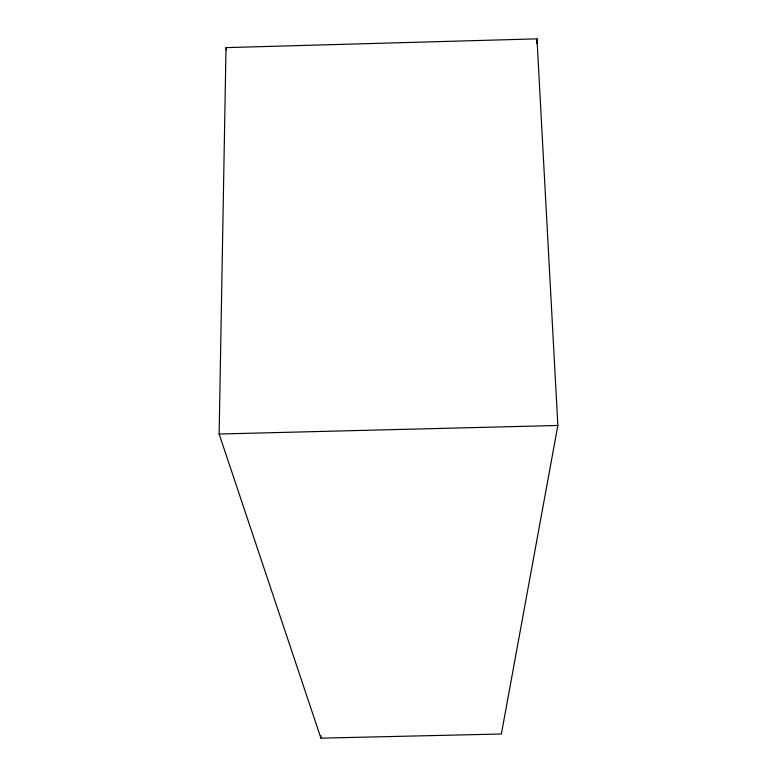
<?xml version="1.0" encoding="UTF-8"?>
<svg xmlns="http://www.w3.org/2000/svg" width="777" height="777" viewBox="0 0 777 777"><rect width="100%" height="100%" fill="white"/><g stroke="black" fill="none" stroke-linecap="round" stroke-linejoin="round"><path stroke-width="1.17" d="M219.143 434.022L226.01 47.63L536.975 38.85L557.857 425.456L501.369 734.003L320.911 738.15L219.143 434.022L557.857 425.456M536.518 43.629L536.975 38.85M226.01 47.63L226.495 50M320.901 735.722L320.911 738.15"/></g></svg>
